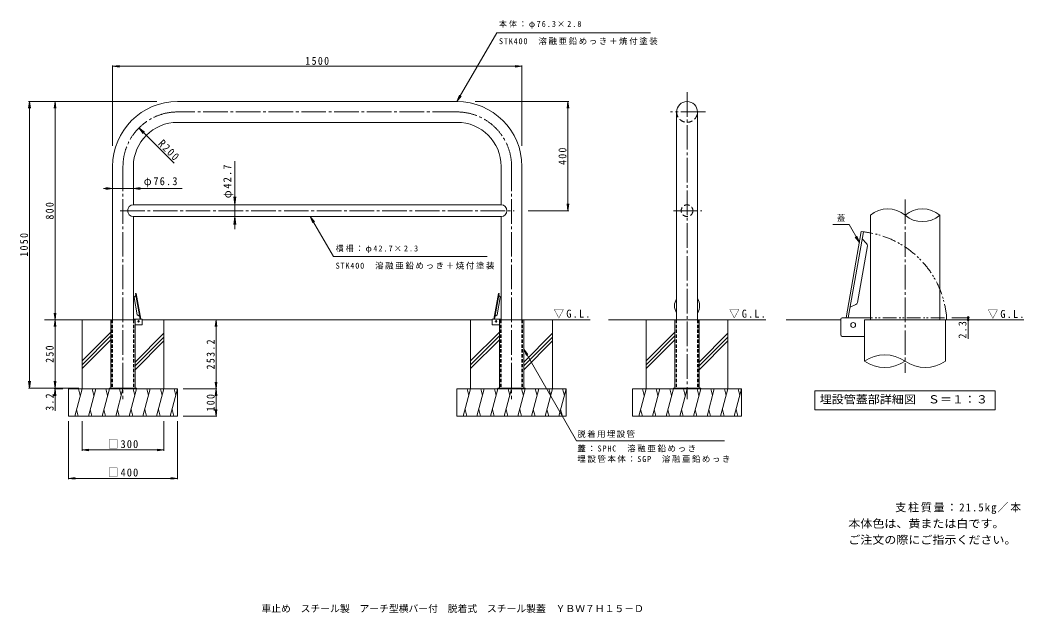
# Model space of a CAD drawing. Units: millimetres, scale not verified, with parts at other scales. Extents: x -1842 to 1836, y -1361 to 811.
import ezdxf
from ezdxf.enums import TextEntityAlignment as Align

# ---------------------------------------------------------------- set-up
doc = ezdxf.new("R2010")
doc.units = ezdxf.units.MM
doc.header["$LTSCALE"] = 10
doc.header["$PDMODE"] = 32
doc.header["$PDSIZE"] = 8
for name, pattern in [('CHAIN2', [12, 9, -1, 1, -1]), ('DASHED1', [1.8, 1.2, -0.6]), ('DASHED2', [3, 2, -1]), ('DOUBLE_CHAIN1', [8.8, 5, -1, 0.6, -0.6, 0.6, -1])]:
    doc.linetypes.add(name, pattern=pattern)
for name, color, linetype, lineweight in [('B-0_通り芯', 4, 'Continuous', 9), ('B-1_躯体', 3, 'Continuous', 9), ('B-2_仕上', 3, 'Continuous', 9), ('B-4_文字', 7, 'Continuous', 9), ('B-5_建具', 7, 'Continuous', 9), ('B-E_見え係り', 6, 'Continuous', 5), ('C-0_通り芯', 4, 'Continuous', 9), ('C-1_躯体', 7, 'Continuous', 9), ('C-2_仕上', 3, 'Continuous', 9), ('C-3_寸法', 3, 'DASHED1', 9), ('C-4_文字', 7, 'Continuous', 9), ('C-5_建具', 7, 'Continuous', 9), ('C-E_見え係り', 6, 'Continuous', 5)]:
    doc.layers.add(name, color=color, linetype=linetype, lineweight=lineweight)
doc.layers.add('F-5_F-5ﾚｲﾔ', color=2, linetype='Continuous')
doc.layers.add('F-F_F-Fﾚｲﾔ', color=2, linetype='Continuous')
doc.styles.add('ＭＳ ゴシック', font='')
doc.styles.get('ＭＳ ゴシック').set_extended_font_data('MS Gothic')

msp = doc.modelspace()

# ---------------------------------------------------------------- linework, layer by layer
at = {"layer": 'B-0_通り芯', "color": 7, "linetype": 'CHAIN2'}
msp.add_line((1400.55, 153.98), (1400.55, -481.34), dxfattribs=at)
at = {"layer": 'B-0_通り芯'}
for p, q in [((1240.26, 36.19), (1184.55, -279.78)), ((1247.81, 34.86), (1192.33, -279.78)), ((1259.76, -7.21), (1243.3, 9.25)), ((1262.54, -16.02), (1225.8, -224.37)), ((1220.18, -231.69), (1199.08, -241.53)), ((1549.05, -287.45), (1252.05, -287.45)), ((1252.05, -438.77), (1252.05, -287.45)), ((1256.24, -287.45), (1531.77, -287.45)), ((1549.05, -287.45), (1549.05, -438.77))]:
    msp.add_line(p, q, dxfattribs=at)
at = {"layer": 'B-0_通り芯', "linetype": 'DOUBLE_CHAIN1'}
for p, q in [((1231.56, -279.7), (1552.41, -279.7)), ((1551.54, -287.45), (1313.84, -287.45)), ((1552.41, -279.7), (1552.41, -287.37))]:
    msp.add_line(p, q, dxfattribs=at)
at = {"layer": 'B-0_通り芯'}
msp.add_lwpolyline([(1247.81, 34.86), (1246.51, 35.09), (1240.26, 36.19)], dxfattribs=at)
msp.add_circle((1210.55, -306.45), 9, dxfattribs=at)
at = {"layer": 'B-0_通り芯', "linetype": 'DOUBLE_CHAIN1'}
msp.add_arc((1210.55, -306.45), 343.43, 4.46613, 83.76899, dxfattribs=at)
at = {"layer": 'B-0_通り芯'}
for centre, radius, start, end in [((1252.69, -14.28), 10, 350, 45), ((1215.95, -222.63), 10, 295, 350), ((1326.3, -544.82), 129.46, 55.00314, 124.99686), ((1326.3, -332.72), 129.46, 235.00314, 304.99686), ((1474.8, -332.72), 129.46, 235.00314, 304.99686)]:
    msp.add_arc(centre, radius, start, end, dxfattribs=at)
at = {"layer": 'B-1_躯体'}
for p, q in [((1165.05, -343.11), (1165.05, -284.78)), ((1170.05, -279.78), (1273.38, -279.78)), ((1170.05, -348.11), (1252.05, -348.11))]:
    msp.add_line(p, q, dxfattribs=at)
for centre, start, end in [((1170.05, -284.78), 90, 180), ((1170.05, -343.11), 180, 270)]:
    msp.add_arc(centre, 5, start, end, dxfattribs=at)
at = {"layer": 'B-2_仕上'}
for p, q in [((1273.38, 95.87), (1273.38, -287.45)), ((1527.72, 95.87), (1527.72, -287.45))]:
    msp.add_line(p, q, dxfattribs=at)
for centre, start, end in [((1336.97, 20.9), 49.69653, 130.30347), ((1464.13, 20.9), 49.69653, 130.30347), ((1464.13, 170.83), 229.69653, 310.30347)]:
    msp.add_arc(centre, 98.3, start, end, dxfattribs=at)
at = {"layer": 'B-4_文字'}
for p, q in [((1634.83, -279.79), (1571.88, -279.79)), ((1634.83, -287.45), (1571.88, -287.45)), ((1631.83, -279.79), (1631.83, -357.58))]:
    msp.add_line(p, q, dxfattribs=at)
for p in [(1631.83, -279.79), (1631.83, -287.45)]:
    msp.add_point(p, dxfattribs=at)
at = {"layer": 'B-5_建具'}
for p, q in [((1195.32, 61.4), (1136.52, 61.4)), ((1195.32, 61.4), (1233.15, -4.13)), ((1217.94, 15.71), (1233.15, -4.13)), ((1223.59, 18.97), (1233.15, -4.13)), ((1070.05, -547.5), (1731.05, -547.5)), ((1070.05, -547.5), (1070.05, -617.5)), ((1731.05, -547.5), (1731.05, -617.5)), ((1070.05, -617.5), (1731.05, -617.5))]:
    msp.add_line(p, q, dxfattribs=at)
at = {"layer": 'B-E_見え係り'}
for p, q in [((965.05, -287.45), (1165.05, -287.45)), ((1527.72, -287.45), (1836.05, -287.45))]:
    msp.add_line(p, q, dxfattribs=at)
at = {"layer": 'C-0_通り芯', "color": 7, "linetype": 'CHAIN2'}
for p, q in [((601.75, 546.27), (601.75, -578.09)), ((-241.15, 474.4), (-1264.85, 474.4)), ((669.09, 474.4), (541.57, 474.4)), ((-1464.85, 274.4), (-1464.85, -578.09)), ((-41.15, 274.4), (-41.15, -578.09)), ((-1474.85, 112.55), (-31.15, 112.55)), ((551.65, 112.55), (655.74, 112.55))]:
    msp.add_line(p, q, dxfattribs=at)
at = {"layer": 'C-0_通り芯'}
for p, q in [((-1412.43, -268.53), (-1423.45, -206.02)), ((-1422.61, -203.38), (-1417.68, -198.44)), ((-1419.03, -190.76), (-1402.39, -285.15)), ((-1416.77, -190.36), (-1400.05, -285.15)), ((-89.24, -190.36), (-105.95, -285.15)), ((-86.97, -190.76), (-103.62, -285.15)), ((-93.58, -268.53), (-82.56, -206.02)), ((-83.39, -203.38), (-88.33, -198.44)), ((-1420.3, -287.45), (-1509.4, -287.45)), ((-1509.4, -537.45), (-1509.4, -287.45)), ((-1420.3, -537.45), (-1420.3, -287.45)), ((-1410.74, -270.72), (-1404.41, -273.68)), ((-95.26, -270.72), (-101.59, -273.68)), ((3.4, -287.45), (-85.7, -287.45)), ((-85.7, -537.45), (-85.7, -287.45)), ((3.4, -537.45), (3.4, -287.45)), ((646.3, -287.45), (557.2, -287.45)), ((557.2, -537.45), (557.2, -287.45)), ((646.3, -537.45), (646.3, -287.45))]:
    msp.add_line(p, q, dxfattribs=at)
at = {"layer": 'C-0_通り芯', "linetype": 'DASHED1'}
for p, q in [((-1505.2, -287.45), (-1505.2, -537.45)), ((-1424.5, -287.45), (-1424.5, -537.45)), ((-81.5, -287.45), (-81.5, -537.45)), ((-0.8, -287.45), (-0.8, -537.45)), ((561.4, -287.45), (561.4, -537.45)), ((642.1, -287.45), (642.1, -537.45))]:
    msp.add_line(p, q, dxfattribs=at)
at = {"layer": 'C-0_通り芯'}
for points in [[(-1419.03, -190.76), (-1418.64, -190.69), (-1416.77, -190.36)], [(-86.97, -190.76), (-87.36, -190.69), (-89.24, -190.36)]]:
    msp.add_lwpolyline(points, dxfattribs=at)
for centre in [(-1407.85, -293.15), (-98.15, -293.15)]:
    msp.add_circle(centre, 2.7, dxfattribs=at)
at = {"layer": 'C-0_通り芯', "color": 7, "linetype": 'CHAIN2'}
for centre, start, end in [((-1264.85, 274.4), 90, 180), ((-241.15, 274.4), 0, 90)]:
    msp.add_arc(centre, 200, start, end, dxfattribs=at)
at = {"layer": 'C-0_通り芯'}
for centre, radius, start, end in [((-1420.49, -205.5), 3, 135, 190), ((-85.51, -205.5), 3, 350, 45), ((601.75, -236.06), 46, 146.03153, 213.85669), ((601.75, -236.06), 46, 326.03219, 33.96781), ((601.75, -236.06), 38.6, 171.24327, 188.75673), ((601.75, -236.06), 38.6, 351.24617, 8.75383), ((-1409.47, -268.01), 3, 190, 245), ((-96.53, -268.01), 3, 295, 350)]:
    msp.add_arc(centre, radius, start, end, dxfattribs=at)
at = {"layer": 'C-1_躯体', "color": 3}
for p, q in [((-1395.7, -285.15), (-1426.7, -285.15)), ((-1394.2, -304.15), (-1394.2, -286.65)), ((-111.8, -304.15), (-111.8, -286.65)), ((-110.3, -285.15), (-79.3, -285.15)), ((-1395.7, -305.65), (-1420.3, -305.65)), ((-110.3, -305.65), (-85.7, -305.65))]:
    msp.add_line(p, q, dxfattribs=at)
at = {"layer": 'C-1_躯体'}
for p, q in [((-1414.85, -537.45), (-1514.85, -537.45)), ((-1514.85, -537.45), (-1514.85, -540.65)), ((-1477.35, -537.45), (-1477.35, -540.65)), ((-1452.35, -537.45), (-1452.35, -540.65)), ((-1414.85, -537.45), (-1414.85, -540.65)), ((8.85, -537.45), (-91.15, -537.45)), ((-91.15, -537.45), (-91.15, -540.65)), ((-53.65, -537.45), (-53.65, -540.65)), ((-28.65, -537.45), (-28.65, -540.65)), ((8.85, -537.45), (8.85, -540.65)), ((651.75, -537.45), (551.75, -537.45)), ((551.75, -537.45), (551.75, -540.65)), ((589.25, -537.45), (589.25, -540.65)), ((614.25, -537.45), (614.25, -540.65)), ((651.75, -537.45), (651.75, -540.65))]:
    msp.add_line(p, q, dxfattribs=at)
at = {"layer": 'C-1_躯体', "color": 3}
for centre, start, end in [((-1395.7, -286.65), 0, 90), ((-110.3, -286.65), 90, 180), ((-1395.7, -304.15), 270, 0), ((-110.3, -304.15), 180, 270)]:
    msp.add_arc(centre, 1.5, start, end, dxfattribs=at)
at = {"layer": 'C-2_仕上'}
for p, q in [((-1264.85, 512.55), (-241.15, 512.55)), ((563.6, 474.4), (563.6, -287.45)), ((639.9, 474.4), (639.9, -287.45)), ((-1264.85, 436.25), (-241.15, 436.25)), ((-1503, 274.4), (-1503, -287.45)), ((-1426.7, 274.4), (-1426.7, 133.9)), ((-79.3, 274.4), (-79.3, 133.9)), ((-3, 274.4), (-3, -287.45)), ((-1426.7, 133.9), (-79.3, 133.9)), ((-1426.7, 91.2), (-1426.7, -287.45)), ((-1426.7, 91.2), (-79.3, 91.2)), ((-79.3, 91.2), (-79.3, -287.45))]:
    msp.add_line(p, q, dxfattribs=at)
at = {"layer": 'C-2_仕上', "linetype": 'DASHED2'}
msp.add_circle((601.75, 112.55), 21.35, dxfattribs=at)
at = {"layer": 'C-2_仕上'}
for centre, radius, start, end in [((-1264.85, 274.4), 238.15, 90, 180), ((-241.15, 274.4), 238.15, 0, 90), ((601.75, 474.4), 38.15, 0, 180), ((-1264.85, 274.4), 161.85, 90, 180), ((-241.15, 274.4), 161.85, 0, 90), ((-1426.7, 112.55), 21.35, 90, 270), ((-79.3, 112.55), 21.35, 270, 90)]:
    msp.add_arc(centre, radius, start, end, dxfattribs=at)
at = {"layer": 'C-2_仕上', "linetype": 'DASHED2'}
msp.add_arc((601.75, 474.4), 38.15, 180.14683, 0, dxfattribs=at)
at = {"layer": 'C-3_寸法'}
for p, q in [((-1503, -287.45), (-1503, -537.45)), ((-1426.7, -287.45), (-1426.7, -537.45)), ((-79.3, -287.45), (-79.3, -537.45)), ((-3, -287.45), (-3, -537.45)), ((563.6, -287.45), (563.6, -537.45)), ((639.9, -287.45), (639.9, -537.45))]:
    msp.add_line(p, q, dxfattribs=at)
at = {"layer": 'C-4_文字'}
for p, q in [((-1503, 641.62), (-1478.21, 644.88)), ((-1503, 644.62), (-1503, 350.61)), ((-1503, 641.62), (-1478.21, 638.36)), ((-1503, 641.62), (-3, 641.62)), ((-3, 641.62), (-27.79, 644.88)), ((-3, 641.62), (-27.79, 638.36)), ((-3, 644.62), (-3, 350.61)), ((-1807.44, 512.55), (-1810.7, 487.76)), ((-1810.44, 512.55), (-1340.25, 512.55)), ((-1807.44, -537.45), (-1807.44, 512.55)), ((-1807.44, 512.55), (-1804.18, 487.76)), ((-1713.55, 512.55), (-1716.81, 487.76)), ((-1713.55, -287.45), (-1713.55, 512.55)), ((-1713.55, 512.55), (-1710.29, 487.76)), ((168.26, 512.55), (-174.85, 512.55)), ((165.26, 512.55), (161.99, 487.76)), ((165.26, 112.55), (165.26, 512.55)), ((165.26, 512.55), (168.52, 487.76)), ((-1277.75, 287.15), (-1406.3, 415.79)), ((-1055.06, 293.47), (-1055.06, 45.26)), ((-1503, 193.72), (-1536.69, 193.72)), ((-1503, 193.72), (-1527.79, 196.98)), ((-1503, 193.72), (-1527.79, 190.46)), ((-1426.7, 193.72), (-1503, 193.72)), ((-1426.7, 193.72), (-1401.91, 196.98)), ((-1426.7, 193.72), (-1401.91, 190.46)), ((-1426.7, 193.72), (-1247.42, 193.72)), ((-1055.06, 133.9), (-1058.97, 163.64)), ((-1055.06, 133.9), (-1051.14, 163.64)), ((-1055.06, 133.9), (-1052.06, 133.9)), ((168.26, 112.55), (19.79, 112.55)), ((165.26, 112.55), (161.99, 137.33)), ((165.26, 112.55), (168.52, 137.33)), ((-1055.06, 91.2), (-1058.97, 61.45)), ((-1055.06, 91.2), (-1052.06, 91.2)), ((-1055.06, 91.2), (-1051.14, 61.45)), ((-1713.55, -287.45), (-1716.81, -262.67)), ((-1713.55, -287.45), (-1716.81, -312.24)), ((-1713.55, -287.45), (-1710.29, -262.67)), ((-1713.55, -537.45), (-1713.55, -287.45)), ((-1713.55, -287.45), (-1710.29, -312.24)), ((-1123.72, -287.45), (-1126.98, -312.24)), ((-1123.72, -287.45), (-1120.46, -312.24)), ((-1123.72, -540.65), (-1123.72, -287.45)), ((-1807.44, -537.45), (-1810.7, -512.67)), ((-1807.44, -537.45), (-1804.18, -512.67)), ((-1713.55, -537.45), (-1716.81, -512.67)), ((-1713.55, -537.45), (-1710.29, -512.67)), ((-1810.44, -537.45), (-1627.07, -537.45)), ((-1713.55, -540.65), (-1716.81, -565.44)), ((-1716.55, -540.65), (-1684.85, -540.65)), ((-1713.55, -540.65), (-1713.55, -537.45)), ((-1713.55, -540.65), (-1710.29, -565.44)), ((-1713.55, -540.65), (-1713.55, -620.88)), ((-1120.72, -540.65), (-1244.85, -540.65)), ((-1123.72, -540.65), (-1126.98, -515.87)), ((-1123.72, -540.65), (-1126.98, -565.44)), ((-1123.72, -540.65), (-1120.46, -515.87)), ((-1123.72, -640.65), (-1123.72, -540.65)), ((-1123.72, -540.65), (-1120.46, -565.44)), ((-1123.72, -640.65), (-1126.98, -615.87)), ((-1123.72, -640.65), (-1120.46, -615.87)), ((-1664.85, -871.26), (-1664.85, -659.15)), ((-1614.85, -767.14), (-1614.85, -659.15)), ((-1314.85, -767.14), (-1314.85, -659.15)), ((-1264.85, -871.26), (-1264.85, -659.15)), ((-1120.72, -640.65), (-1244.85, -640.65)), ((-1614.85, -764.14), (-1590.06, -760.88)), ((-1614.85, -764.14), (-1314.85, -764.14)), ((-1614.85, -764.14), (-1590.06, -767.41)), ((-1314.85, -764.14), (-1339.64, -760.88)), ((-1314.85, -764.14), (-1339.64, -767.41)), ((-1664.85, -868.26), (-1640.06, -864.99)), ((-1664.85, -868.26), (-1264.85, -868.26)), ((-1664.85, -868.26), (-1640.06, -871.52)), ((-1264.85, -868.26), (-1289.64, -864.99)), ((-1264.85, -868.26), (-1289.64, -871.52))]:
    msp.add_line(p, q, dxfattribs=at)
at = {"layer": 'C-5_建具'}
for p, q in [((-241.15, 512.55), (-95.71, 764.46)), ((-95.71, 764.46), (467.66, 764.47)), ((-241.15, 512.55), (-231.58, 535.64)), ((-241.15, 512.55), (-225.93, 532.38)), ((-1406.3, 415.79), (-1386.47, 400.56)), ((-1406.3, 415.79), (-1391.09, 395.95)), ((-778.69, 91.2), (-769.12, 68.1)), ((-778.69, 91.2), (-763.47, 71.36)), ((-778.69, 91.2), (-693.2, -55.95)), ((-130.64, -55.95), (-693.2, -55.95)), ((3.4, -394.55), (196.47, -731.35)), ((3.4, -394.55), (12.97, -417.64)), ((3.4, -394.55), (18.62, -414.38)), ((739.21, -731.35), (196.47, -731.35))]:
    msp.add_line(p, q, dxfattribs=at)
at = {"layer": 'C-E_見え係り'}
for p, q in [((-1510.25, -287.45), (-1753, -287.45)), ((-1614.85, -540.65), (-1614.85, -287.45)), ((-1394.2, -287.45), (-111.8, -287.45)), ((-1314.85, -540.65), (-1314.85, -287.45)), ((-191.15, -540.65), (-191.15, -287.45)), ((-3, -287.45), (247, -287.45)), ((108.85, -540.65), (108.85, -287.45)), ((313.6, -287.45), (563.6, -287.45)), ((451.75, -540.65), (451.75, -287.45)), ((639.9, -287.45), (889.9, -287.45)), ((751.75, -540.65), (751.75, -287.45)), ((-1509.4, -332.19), (-1614.85, -437.64)), ((-1509.4, -346.34), (-1614.85, -451.79)), ((-1509.4, -360.48), (-1614.85, -465.93)), ((-1314.85, -336.53), (-1420.3, -441.98)), ((-1314.85, -350.67), (-1420.3, -456.12)), ((-1314.85, -364.81), (-1420.3, -470.26)), ((-85.7, -332.19), (-191.15, -437.64)), ((-85.7, -346.34), (-191.15, -451.79)), ((-85.7, -360.48), (-191.15, -465.93)), ((108.85, -336.53), (3.4, -441.98)), ((108.85, -350.67), (3.4, -456.12)), ((108.85, -364.81), (3.4, -470.26)), ((557.2, -332.19), (451.75, -437.64)), ((557.2, -346.34), (451.75, -451.79)), ((557.2, -360.48), (451.75, -465.93)), ((751.75, -336.53), (646.3, -441.98)), ((751.75, -350.67), (646.3, -456.12)), ((751.75, -364.81), (646.3, -470.26)), ((-1664.85, -540.65), (-1264.85, -540.65)), ((-1664.85, -640.65), (-1664.85, -540.65)), ((-1614.85, -540.65), (-1641.65, -640.65)), ((-1627.9, -540.65), (-1621.38, -565)), ((-1564.85, -540.65), (-1591.65, -640.65)), ((-1577.9, -540.65), (-1571.38, -565)), ((-1514.85, -540.65), (-1541.65, -640.65)), ((-1527.9, -540.65), (-1521.38, -565)), ((-1464.85, -540.65), (-1491.65, -640.65)), ((-1477.9, -540.65), (-1471.38, -565)), ((-1414.85, -540.65), (-1441.65, -640.65)), ((-1427.9, -540.65), (-1421.38, -565)), ((-1364.85, -540.65), (-1391.65, -640.65)), ((-1377.9, -540.65), (-1371.38, -565)), ((-1314.85, -540.65), (-1341.65, -640.65)), ((-1327.9, -540.65), (-1321.38, -565)), ((-1264.85, -540.65), (-1291.65, -640.65)), ((-1277.9, -540.65), (-1271.38, -565)), ((-1264.85, -640.65), (-1264.85, -540.65)), ((-241.15, -540.65), (158.85, -540.65)), ((-241.15, -640.65), (-241.15, -540.65)), ((-191.15, -540.65), (-217.95, -640.65)), ((-204.2, -540.65), (-197.68, -565)), ((-141.15, -540.65), (-167.95, -640.65)), ((-154.2, -540.65), (-147.68, -565)), ((-91.15, -540.65), (-117.95, -640.65)), ((-104.2, -540.65), (-97.68, -565)), ((-41.15, -540.65), (-67.95, -640.65)), ((-54.2, -540.65), (-47.68, -565)), ((8.85, -540.65), (-17.95, -640.65)), ((-4.2, -540.65), (2.32, -565)), ((58.85, -540.65), (32.05, -640.65)), ((45.8, -540.65), (52.32, -565)), ((108.85, -540.65), (82.05, -640.65)), ((95.8, -540.65), (102.32, -565)), ((158.85, -540.65), (132.05, -640.65)), ((145.8, -540.65), (152.32, -565)), ((158.85, -640.65), (158.85, -540.65)), ((401.75, -540.65), (801.75, -540.65)), ((401.75, -640.65), (401.75, -540.65)), ((451.75, -540.65), (424.96, -640.65)), ((438.7, -540.65), (445.23, -565)), ((501.75, -540.65), (474.96, -640.65)), ((488.7, -540.65), (495.23, -565)), ((551.75, -540.65), (524.96, -640.65)), ((538.7, -540.65), (545.23, -565)), ((601.75, -540.65), (574.96, -640.65)), ((588.7, -540.65), (595.23, -565)), ((651.75, -540.65), (624.96, -640.65)), ((638.7, -540.65), (645.23, -565)), ((701.75, -540.65), (674.96, -640.65)), ((688.7, -540.65), (695.23, -565)), ((751.75, -540.65), (724.96, -640.65)), ((738.7, -540.65), (745.23, -565)), ((801.75, -540.65), (774.96, -640.65)), ((788.7, -540.65), (795.23, -565)), ((801.75, -640.65), (801.75, -540.65)), ((-1628.6, -640.65), (-1635.12, -616.3)), ((-1578.6, -640.65), (-1585.12, -616.3)), ((-1528.6, -640.65), (-1535.12, -616.3)), ((-1478.6, -640.65), (-1485.12, -616.3)), ((-1428.6, -640.65), (-1435.12, -616.3)), ((-1378.6, -640.65), (-1385.12, -616.3)), ((-1328.6, -640.65), (-1335.12, -616.3)), ((-1278.6, -640.65), (-1285.12, -616.3)), ((-204.9, -640.65), (-211.42, -616.3)), ((-154.9, -640.65), (-161.42, -616.3)), ((-104.9, -640.65), (-111.42, -616.3)), ((-54.9, -640.65), (-61.42, -616.3)), ((-4.9, -640.65), (-11.42, -616.3)), ((45.1, -640.65), (38.58, -616.3)), ((95.1, -640.65), (88.58, -616.3)), ((145.1, -640.65), (138.58, -616.3)), ((438, -640.65), (431.48, -616.3)), ((488, -640.65), (481.48, -616.3)), ((538, -640.65), (531.48, -616.3)), ((588, -640.65), (581.48, -616.3)), ((638, -640.65), (631.48, -616.3)), ((688, -640.65), (681.48, -616.3)), ((738, -640.65), (731.48, -616.3)), ((788, -640.65), (781.48, -616.3)), ((-1664.85, -640.65), (-1264.85, -640.65)), ((-241.15, -640.65), (158.85, -640.65)), ((401.75, -640.65), (801.75, -640.65))]:
    msp.add_line(p, q, dxfattribs=at)

# ---------------------------------------------------------------- texts
at = {"layer": 'B-4_文字', "color": 2, "insert": (1703.3, -283.32), "char_height": 29.33, "attachment_point": 7, "style": 'ＭＳ ゴシック'}
msp.add_mtext('\\T1.22;\\W0.95;▽G.L.', dxfattribs=at)
at = {"layer": 'B-4_文字', "color": 2, "insert": (1625.83, -355.96), "char_height": 29.33, "attachment_point": 7, "rotation": 90, "style": 'ＭＳ ゴシック'}
msp.add_mtext('\\T1.27;\\W0.9;2.3', dxfattribs=at)
at = {"layer": 'B-5_建具', "style": 'ＭＳ ゴシック'}
msp.add_text('蓋', height=21.99, dxfattribs=at).set_placement((1150.92, 68.06), align=Align.BOTTOM_LEFT)
at = {"layer": 'B-5_建具', "color": 2, "style": 'ＭＳ ゴシック', "width": 1.1}
msp.add_text('埋設管蓋部詳細図\u3000Ｓ＝１：３', height=29.33, dxfattribs=at).set_placement((1088.05, -602.5), align=Align.BOTTOM_LEFT)
at = {"layer": 'C-4_文字', "color": 2, "char_height": 29.33, "attachment_point": 7, "style": 'ＭＳ ゴシック'}
for s, insert in [('\\T1.28;\\W0.9;1500', (-796.75, 646.62)), ('\\T1.22;\\W0.95;φ76.3', (-1388.67, 198.18)), ('\\T1.21;\\W0.95;□300', (-1519.85, -758.14)), ('\\T1.21;\\W0.95;□400', (-1519.85, -862.26))]:
    msp.add_mtext(s, dxfattribs=dict(at, insert=insert))
for s, insert, rotation in [('\\T1.28;\\W0.9;R200', (-1338.56, 354.99), 315), ('\\T1.27;\\W0.9;400', (160.26, 280.05), 90), ('\\T1.22;\\W0.95;φ42.7', (-1060.06, 158.1), 90), ('\\T1.27;\\W0.9;800', (-1718.55, 80.05), 90), ('\\T1.28;\\W0.9;1050', (-1812.44, -56.2), 90), ('\\T1.28;\\W0.9;253.2', (-1128.72, -469.05), 90), ('\\T1.27;\\W0.9;250', (-1718.55, -444.95), 90), ('\\T1.27;\\W0.9;3.2', (-1718.55, -620.66), 90), ('\\T1.27;\\W0.9;100', (-1128.72, -623.15), 90)]:
    msp.add_mtext(s, dxfattribs=dict(at, insert=insert, rotation=rotation))
at = {"layer": 'C-5_建具', "char_height": 21.99, "attachment_point": 7, "style": 'ＭＳ ゴシック'}
for s, insert in [('\\T1.25;\\W0.95;本体：φ76.3×2.8', (-87.34, 779.87)), ('\\T1.2;STK400\u3000溶融亜鉛めっき＋焼付塗装', (-87.34, 720.13)), ('\\T1.25;\\W0.95;横柵：φ42.7×2.3', (-685.64, -42.81)), ('\\T1.2;STK400\u3000溶融亜鉛めっき＋焼付塗装', (-685.64, -102.55)), ('\\T1.17;脱着用埋設管', (200.03, -719.49)), ('\\T1.2;蓋：SPHC\u3000溶融亜鉛めっき', (200.03, -772.44)), ('\\T1.19;埋設管本体：SGP\u3000溶融亜鉛めっき', (200.03, -810.91))]:
    msp.add_mtext(s, dxfattribs=dict(at, insert=insert))
at = {"layer": 'C-5_建具', "color": 2, "char_height": 29.33, "attachment_point": 7, "style": 'ＭＳ ゴシック'}
for insert in [(113.05, -282.23), (755.95, -282.23)]:
    msp.add_mtext('\\T1.22;\\W0.95;▽G.L.', dxfattribs=dict(at, insert=insert))
at = {"layer": 'F-5_F-5ﾚｲﾔ', "style": 'ＭＳ ゴシック', "width": 1.1}
for s, p in [('本体色は、黄または白です。', (1192.64, -1057.84)), ('ご注文の際にご指示ください。', (1192.64, -1117.31))]:
    msp.add_text(s, height=29.33, dxfattribs=at).set_placement(p, align=Align.BOTTOM_LEFT)
at = {"layer": 'F-5_F-5ﾚｲﾔ', "insert": (1364.84, -999.01), "char_height": 29.33, "attachment_point": 7, "style": 'ＭＳ ゴシック'}
msp.add_mtext('\\T1.17;支柱質量：21.5kg／本', dxfattribs=at)
at = {"layer": 'F-F_F-Fﾚｲﾔ', "style": 'ＭＳ ゴシック'}
msp.add_text('車止め\u3000スチール製\u3000アーチ型横バー付\u3000脱着式\u3000スチール製蓋\u3000ＹＢＷ７Ｈ１５－Ｄ', height=25.66, dxfattribs=at).set_placement((-957.5, -1366.25), align=Align.BOTTOM_LEFT)

doc.saveas('drawing.dxf')
